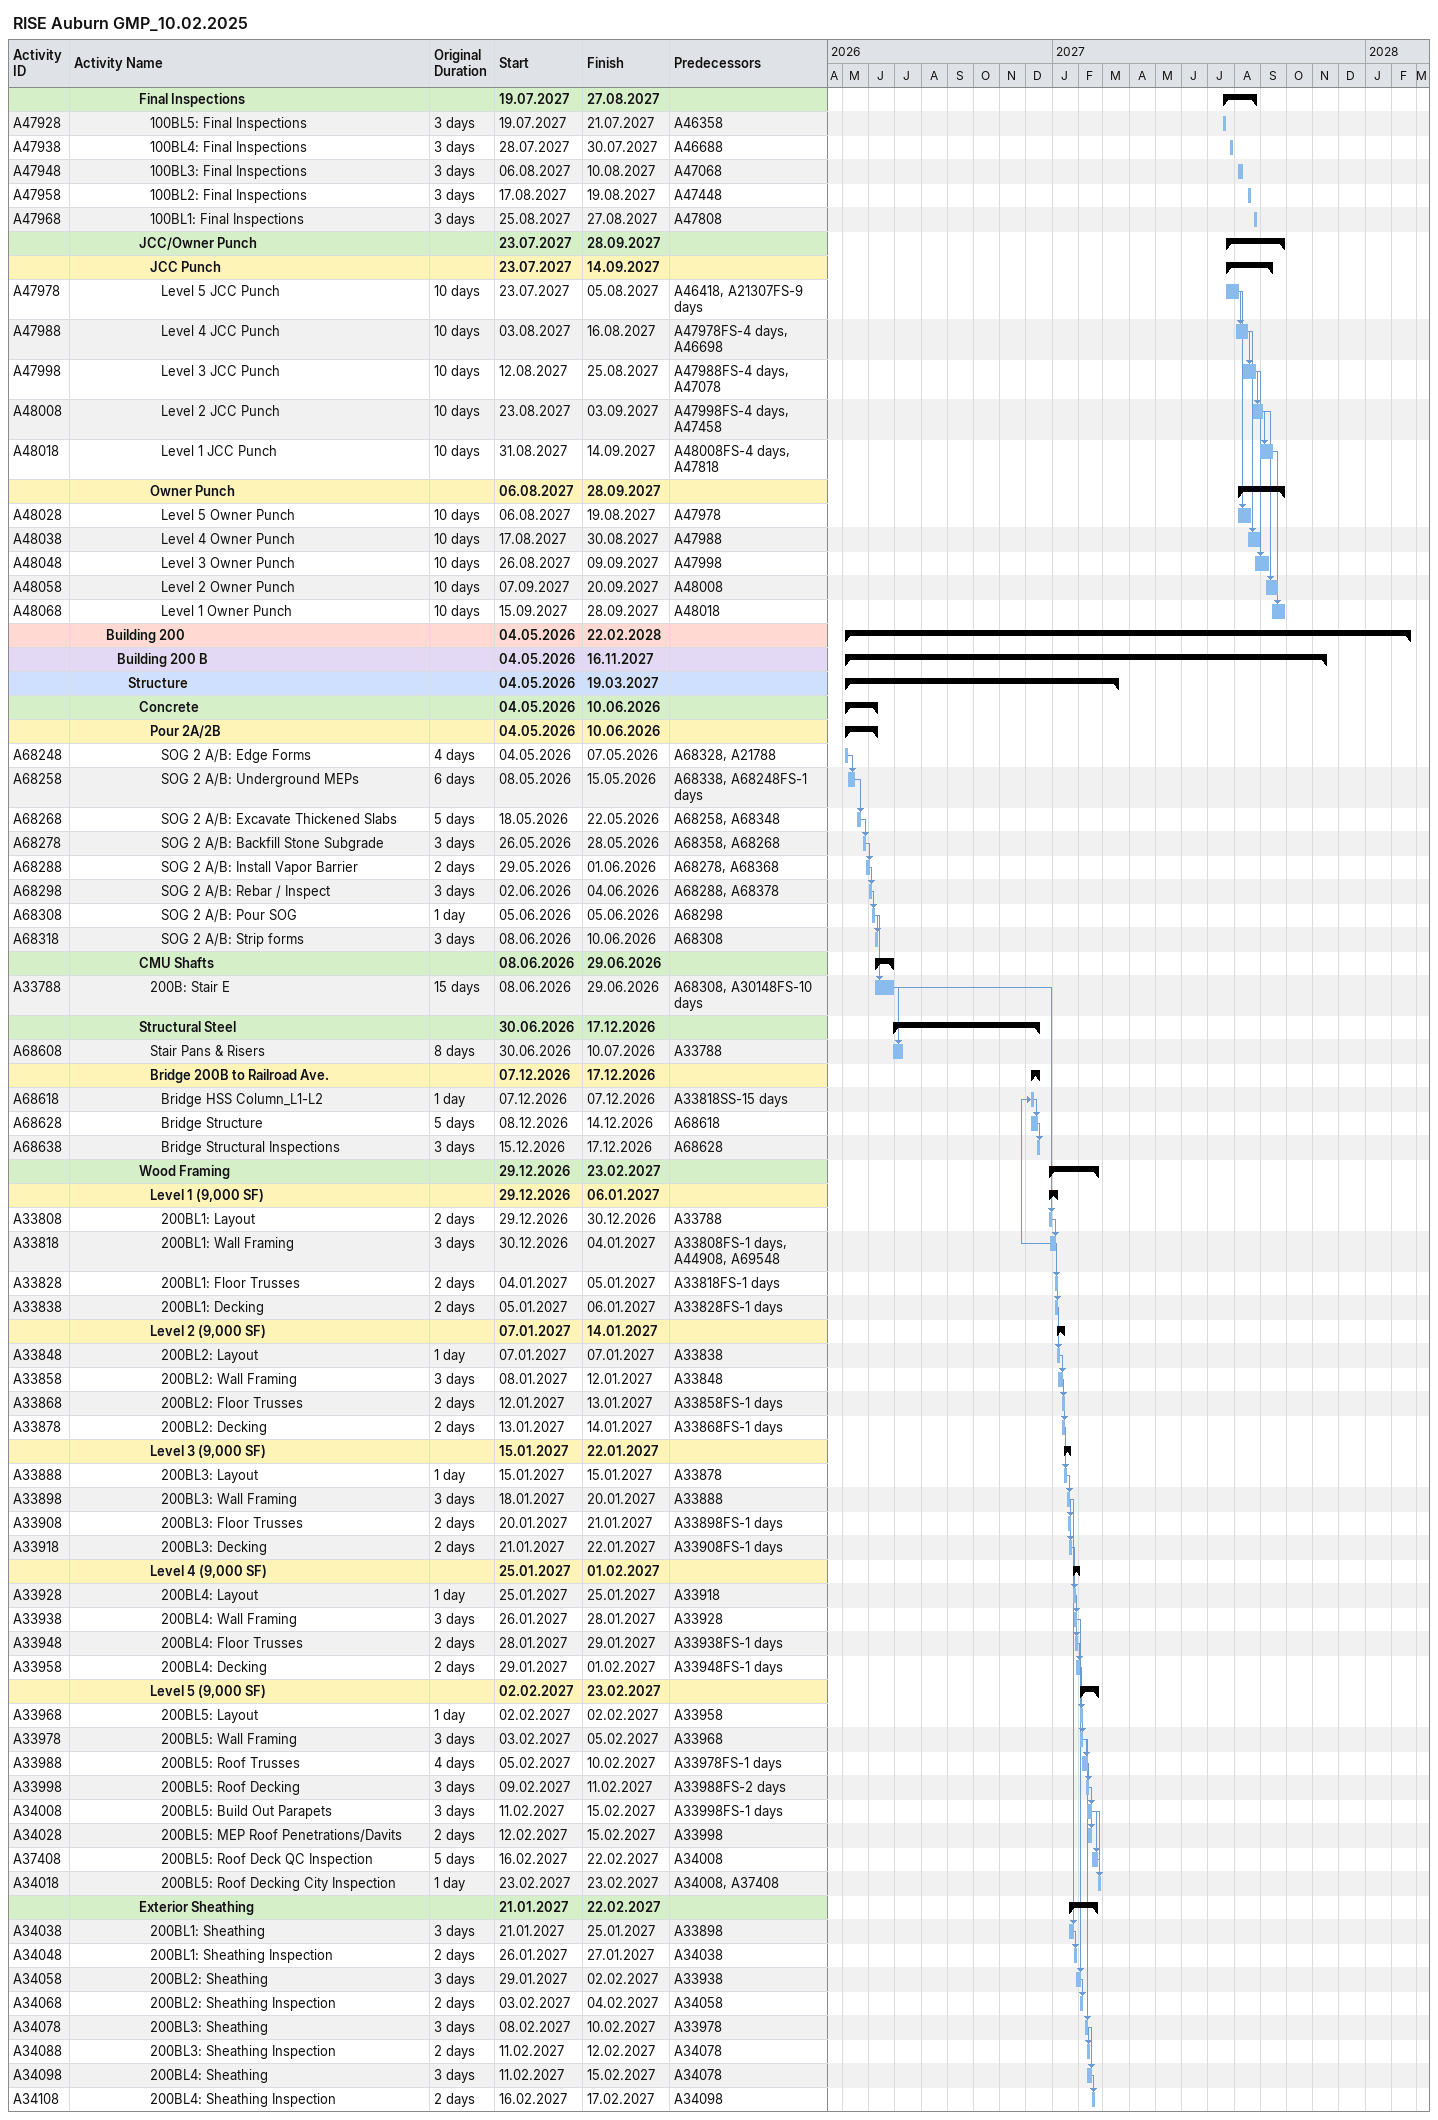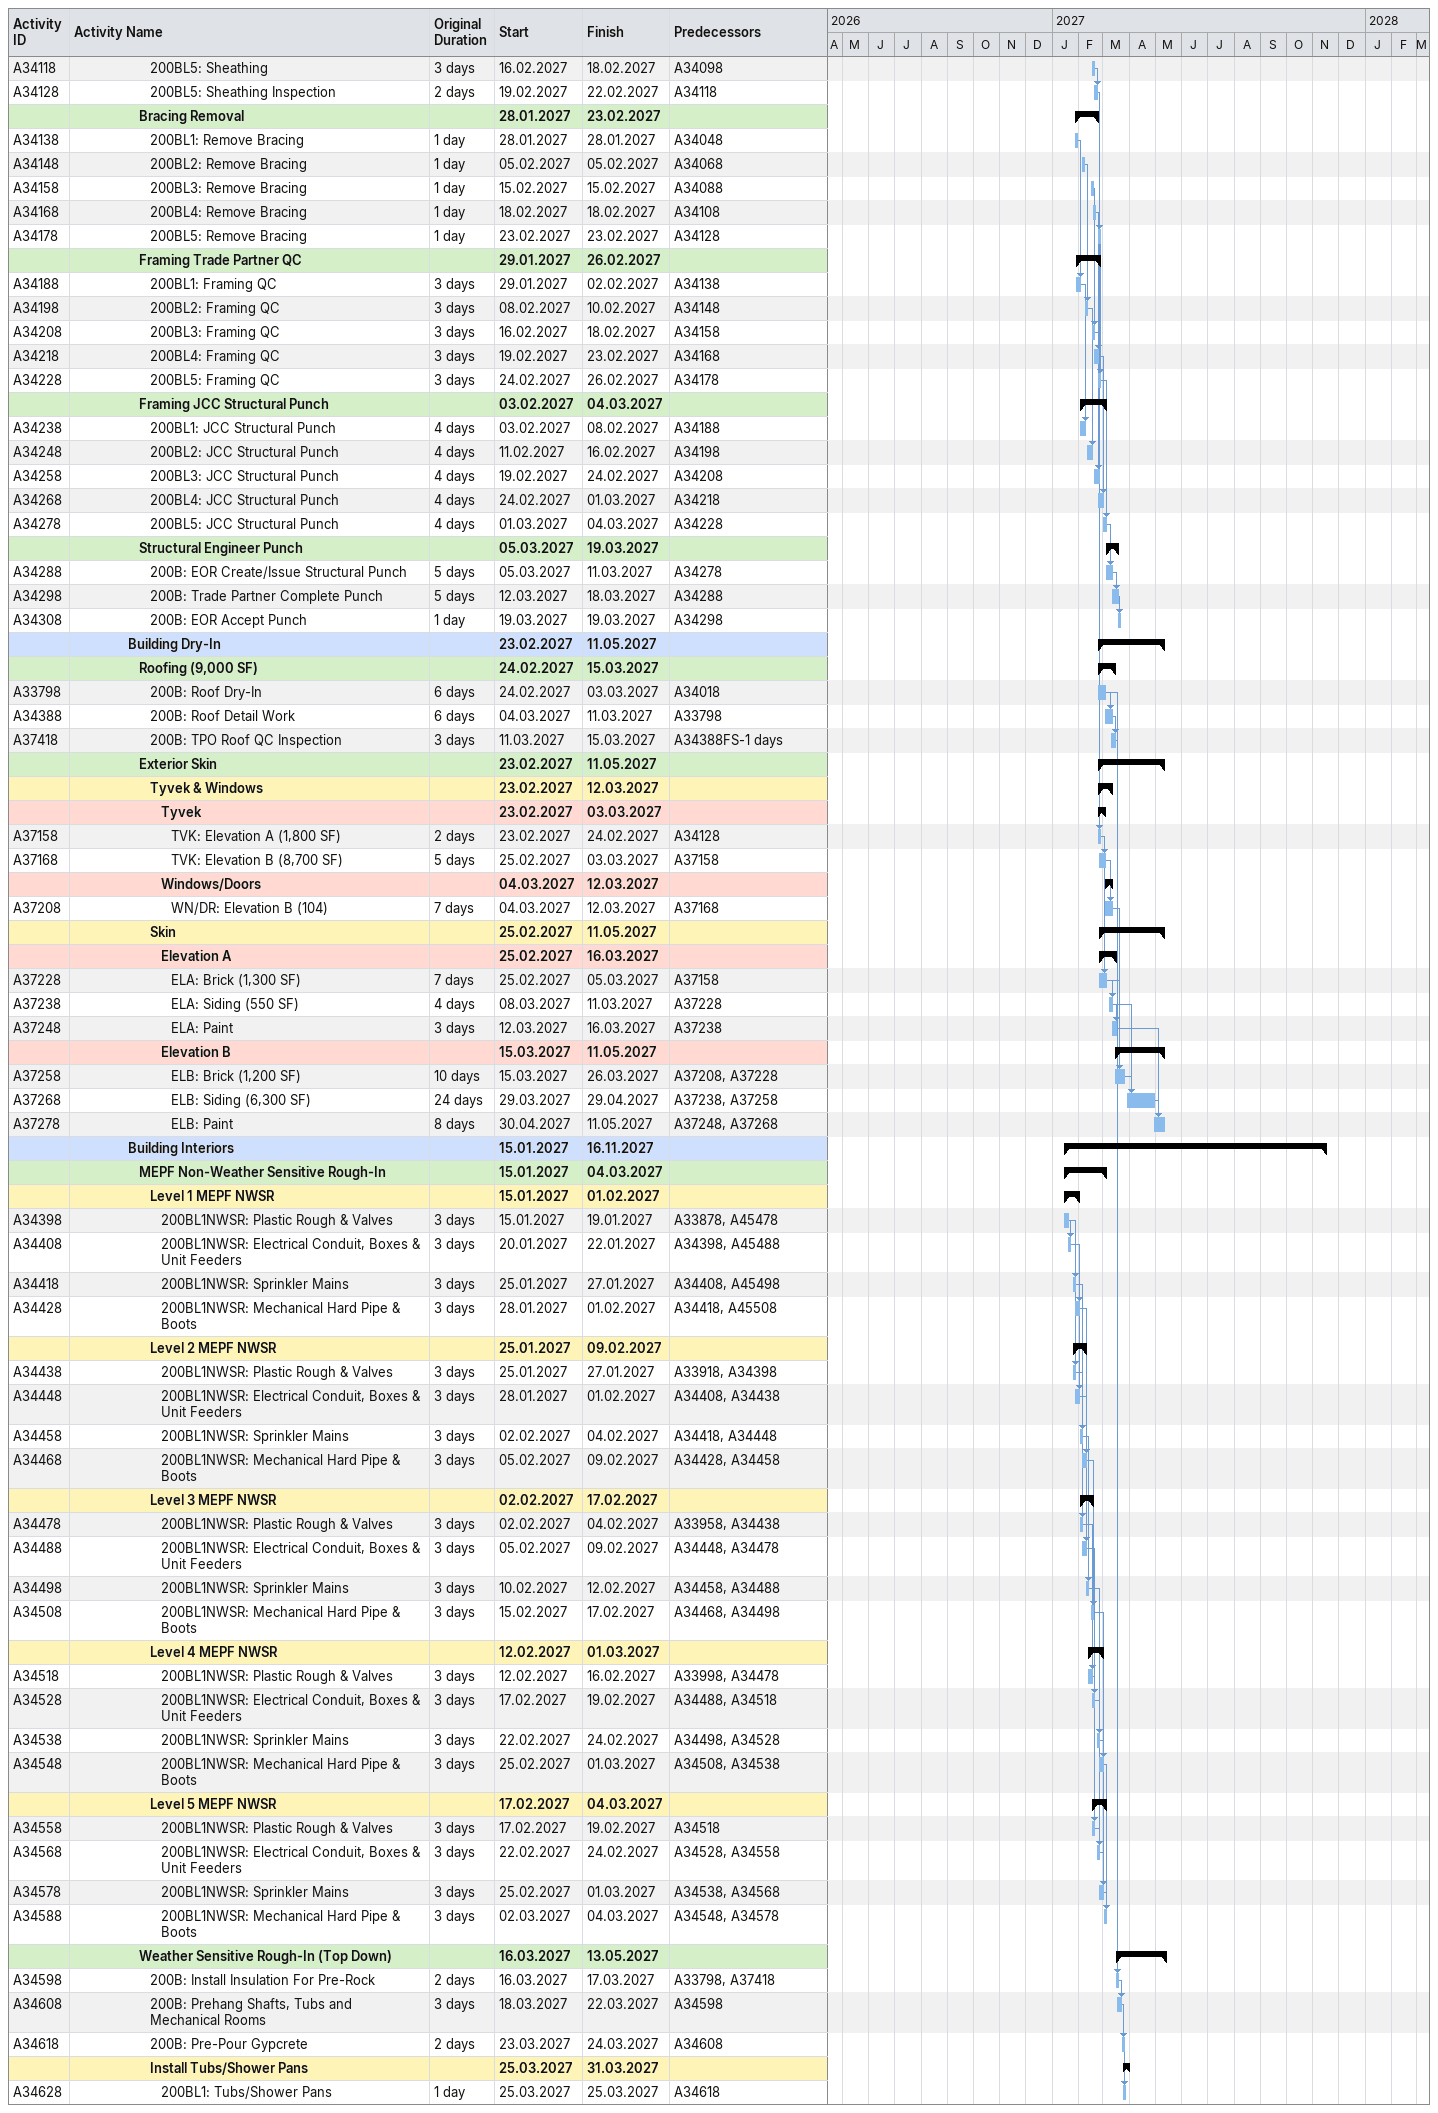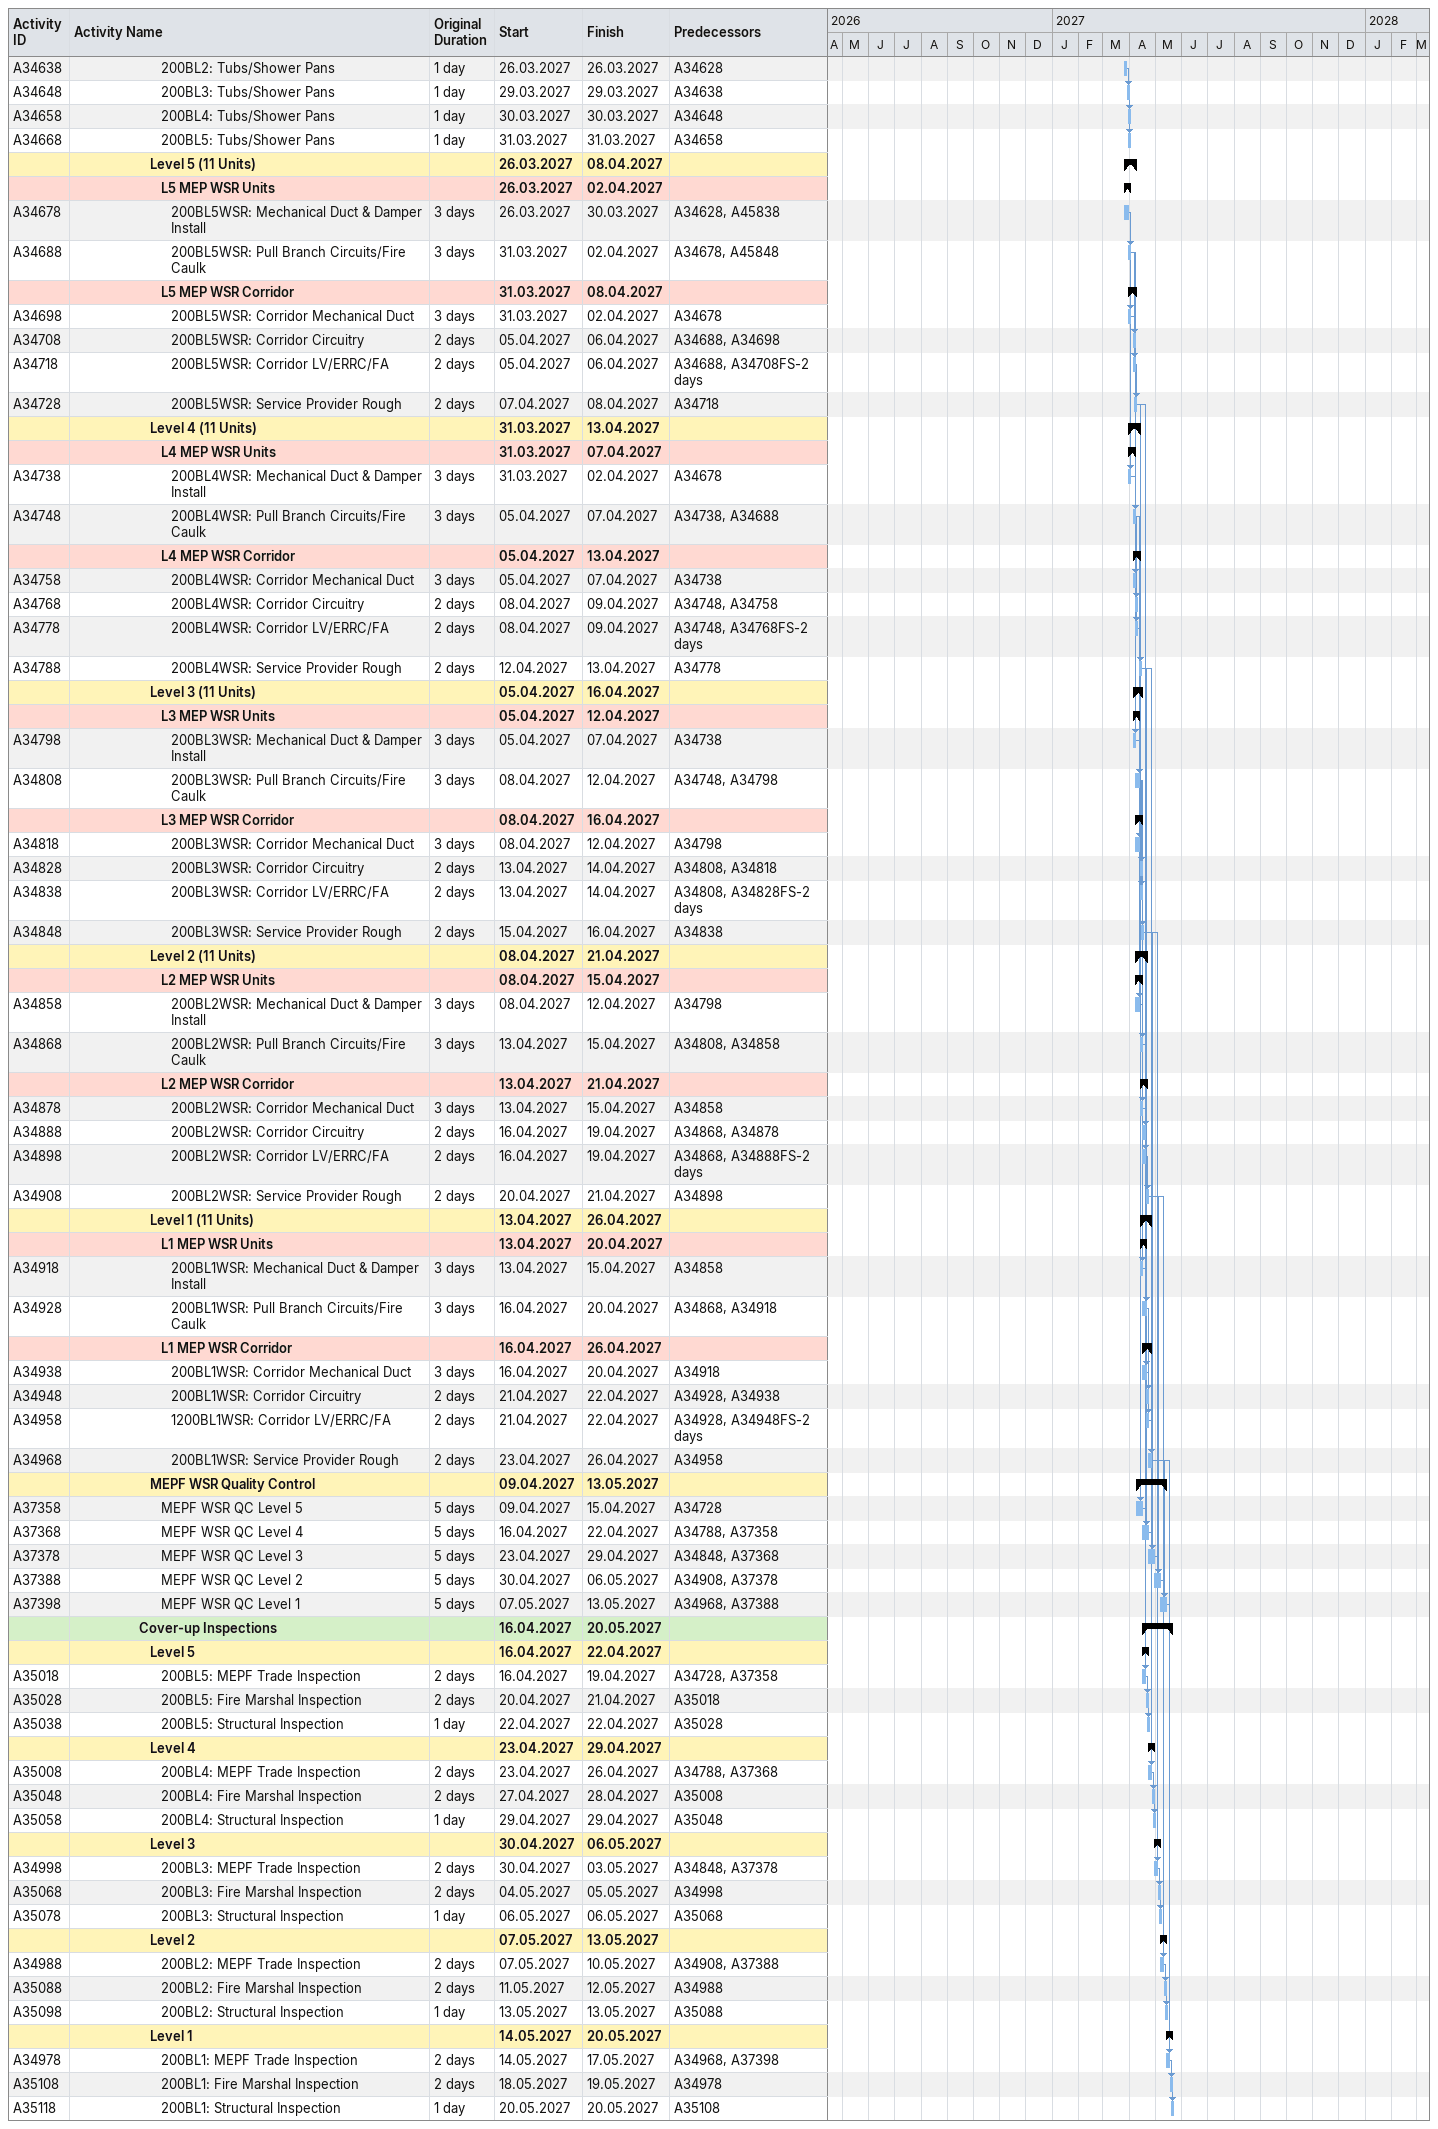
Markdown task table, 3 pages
RISE Auburn GMP_10.02.2025

| ID | Level | Task | Original duration | Start | Finish | Predecessors |
|---|---|---|---|---|---|---|
|  | 7 | **Final Inspections** |  | 2027-07-19 | 2027-08-27 |  |
| A47928 | 8 | 100BL5: Final Inspections | 3d | 2027-07-19 | 2027-07-21 | A46358 |
| A47938 | 8 | 100BL4: Final Inspections | 3d | 2027-07-28 | 2027-07-30 | A46688 |
| A47948 | 8 | 100BL3: Final Inspections | 3d | 2027-08-06 | 2027-08-10 | A47068 |
| A47958 | 8 | 100BL2: Final Inspections | 3d | 2027-08-17 | 2027-08-19 | A47448 |
| A47968 | 8 | 100BL1: Final Inspections | 3d | 2027-08-25 | 2027-08-27 | A47808 |
|  | 7 | **JCC/Owner Punch** |  | 2027-07-23 | 2027-09-28 |  |
|  | 8 | **JCC Punch** |  | 2027-07-23 | 2027-09-14 |  |
| A47978 | 9 | Level 5 JCC Punch | 10d | 2027-07-23 | 2027-08-05 | A46418, A21307FS-9d |
| A47988 | 9 | Level 4 JCC Punch | 10d | 2027-08-03 | 2027-08-16 | A47978FS-4d, A46698 |
| A47998 | 9 | Level 3 JCC Punch | 10d | 2027-08-12 | 2027-08-25 | A47988FS-4d, A47078 |
| A48008 | 9 | Level 2 JCC Punch | 10d | 2027-08-23 | 2027-09-03 | A47998FS-4d, A47458 |
| A48018 | 9 | Level 1 JCC Punch | 10d | 2027-08-31 | 2027-09-14 | A48008FS-4d, A47818 |
|  | 8 | **Owner Punch** |  | 2027-08-06 | 2027-09-28 |  |
| A48028 | 9 | Level 5 Owner Punch | 10d | 2027-08-06 | 2027-08-19 | A47978 |
| A48038 | 9 | Level 4 Owner Punch | 10d | 2027-08-17 | 2027-08-30 | A47988 |
| A48048 | 9 | Level 3 Owner Punch | 10d | 2027-08-26 | 2027-09-09 | A47998 |
| A48058 | 9 | Level 2 Owner Punch | 10d | 2027-09-07 | 2027-09-20 | A48008 |
| A48068 | 9 | Level 1 Owner Punch | 10d | 2027-09-15 | 2027-09-28 | A48018 |
|  | 4 | **Building 200** |  | 2026-05-04 | 2028-02-22 |  |
|  | 5 | **Building 200 B** |  | 2026-05-04 | 2027-11-16 |  |
|  | 6 | **Structure** |  | 2026-05-04 | 2027-03-19 |  |
|  | 7 | **Concrete** |  | 2026-05-04 | 2026-06-10 |  |
|  | 8 | **Pour 2A/2B** |  | 2026-05-04 | 2026-06-10 |  |
| A68248 | 9 | SOG 2 A/B: Edge Forms | 4d | 2026-05-04 | 2026-05-07 | A68328, A21788 |
| A68258 | 9 | SOG 2 A/B: Underground MEPs | 6d | 2026-05-08 | 2026-05-15 | A68338, A68248FS-1d |
| A68268 | 9 | SOG 2 A/B: Excavate Thickened Slabs | 5d | 2026-05-18 | 2026-05-22 | A68258, A68348 |
| A68278 | 9 | SOG 2 A/B: Backfill Stone Subgrade | 3d | 2026-05-26 | 2026-05-28 | A68358, A68268 |
| A68288 | 9 | SOG 2 A/B: Install Vapor Barrier | 2d | 2026-05-29 | 2026-06-01 | A68278, A68368 |
| A68298 | 9 | SOG 2 A/B: Rebar / Inspect | 3d | 2026-06-02 | 2026-06-04 | A68288, A68378 |
| A68308 | 9 | SOG 2 A/B: Pour SOG | 1d | 2026-06-05 | 2026-06-05 | A68298 |
| A68318 | 9 | SOG 2 A/B: Strip forms | 3d | 2026-06-08 | 2026-06-10 | A68308 |
|  | 7 | **CMU Shafts** |  | 2026-06-08 | 2026-06-29 |  |
| A33788 | 8 | 200B: Stair E | 15d | 2026-06-08 | 2026-06-29 | A68308, A30148FS-10d |
|  | 7 | **Structural Steel** |  | 2026-06-30 | 2026-12-17 |  |
| A68608 | 8 | Stair Pans & Risers | 8d | 2026-06-30 | 2026-07-10 | A33788 |
|  | 8 | **Bridge 200B to Railroad Ave.** |  | 2026-12-07 | 2026-12-17 |  |
| A68618 | 9 | Bridge HSS Column_L1-L2 | 1d | 2026-12-07 | 2026-12-07 | A33818SS-15d |
| A68628 | 9 | Bridge Structure | 5d | 2026-12-08 | 2026-12-14 | A68618 |
| A68638 | 9 | Bridge Structural Inspections | 3d | 2026-12-15 | 2026-12-17 | A68628 |
|  | 7 | **Wood Framing** |  | 2026-12-29 | 2027-02-23 |  |
|  | 8 | **Level 1 (9,000 SF)** |  | 2026-12-29 | 2027-01-06 |  |
| A33808 | 9 | 200BL1: Layout | 2d | 2026-12-29 | 2026-12-30 | A33788 |
| A33818 | 9 | 200BL1: Wall Framing | 3d | 2026-12-30 | 2027-01-04 | A33808FS-1d, A44908, A69548 |
| A33828 | 9 | 200BL1: Floor Trusses | 2d | 2027-01-04 | 2027-01-05 | A33818FS-1d |
| A33838 | 9 | 200BL1: Decking | 2d | 2027-01-05 | 2027-01-06 | A33828FS-1d |
|  | 8 | **Level 2 (9,000 SF)** |  | 2027-01-07 | 2027-01-14 |  |
| A33848 | 9 | 200BL2: Layout | 1d | 2027-01-07 | 2027-01-07 | A33838 |
| A33858 | 9 | 200BL2: Wall Framing | 3d | 2027-01-08 | 2027-01-12 | A33848 |
| A33868 | 9 | 200BL2: Floor Trusses | 2d | 2027-01-12 | 2027-01-13 | A33858FS-1d |
| A33878 | 9 | 200BL2: Decking | 2d | 2027-01-13 | 2027-01-14 | A33868FS-1d |
|  | 8 | **Level 3 (9,000 SF)** |  | 2027-01-15 | 2027-01-22 |  |
| A33888 | 9 | 200BL3: Layout | 1d | 2027-01-15 | 2027-01-15 | A33878 |
| A33898 | 9 | 200BL3: Wall Framing | 3d | 2027-01-18 | 2027-01-20 | A33888 |
| A33908 | 9 | 200BL3: Floor Trusses | 2d | 2027-01-20 | 2027-01-21 | A33898FS-1d |
| A33918 | 9 | 200BL3: Decking | 2d | 2027-01-21 | 2027-01-22 | A33908FS-1d |
|  | 8 | **Level 4 (9,000 SF)** |  | 2027-01-25 | 2027-02-01 |  |
| A33928 | 9 | 200BL4: Layout | 1d | 2027-01-25 | 2027-01-25 | A33918 |
| A33938 | 9 | 200BL4: Wall Framing | 3d | 2027-01-26 | 2027-01-28 | A33928 |
| A33948 | 9 | 200BL4: Floor Trusses | 2d | 2027-01-28 | 2027-01-29 | A33938FS-1d |
| A33958 | 9 | 200BL4: Decking | 2d | 2027-01-29 | 2027-02-01 | A33948FS-1d |
|  | 8 | **Level 5 (9,000 SF)** |  | 2027-02-02 | 2027-02-23 |  |
| A33968 | 9 | 200BL5: Layout | 1d | 2027-02-02 | 2027-02-02 | A33958 |
| A33978 | 9 | 200BL5: Wall Framing | 3d | 2027-02-03 | 2027-02-05 | A33968 |
| A33988 | 9 | 200BL5: Roof Trusses | 4d | 2027-02-05 | 2027-02-10 | A33978FS-1d |
| A33998 | 9 | 200BL5: Roof Decking | 3d | 2027-02-09 | 2027-02-11 | A33988FS-2d |
| A34008 | 9 | 200BL5: Build Out Parapets | 3d | 2027-02-11 | 2027-02-15 | A33998FS-1d |
| A34028 | 9 | 200BL5: MEP Roof Penetrations/Davits | 2d | 2027-02-12 | 2027-02-15 | A33998 |
| A37408 | 9 | 200BL5: Roof Deck QC Inspection | 5d | 2027-02-16 | 2027-02-22 | A34008 |
| A34018 | 9 | 200BL5: Roof Decking City Inspection | 1d | 2027-02-23 | 2027-02-23 | A34008, A37408 |
|  | 7 | **Exterior Sheathing** |  | 2027-01-21 | 2027-02-22 |  |
| A34038 | 8 | 200BL1: Sheathing | 3d | 2027-01-21 | 2027-01-25 | A33898 |
| A34048 | 8 | 200BL1: Sheathing Inspection | 2d | 2027-01-26 | 2027-01-27 | A34038 |
| A34058 | 8 | 200BL2: Sheathing | 3d | 2027-01-29 | 2027-02-02 | A33938 |
| A34068 | 8 | 200BL2: Sheathing Inspection | 2d | 2027-02-03 | 2027-02-04 | A34058 |
| A34078 | 8 | 200BL3: Sheathing | 3d | 2027-02-08 | 2027-02-10 | A33978 |
| A34088 | 8 | 200BL3: Sheathing Inspection | 2d | 2027-02-11 | 2027-02-12 | A34078 |
| A34098 | 8 | 200BL4: Sheathing | 3d | 2027-02-11 | 2027-02-15 | A34078 |
| A34108 | 8 | 200BL4: Sheathing Inspection | 2d | 2027-02-16 | 2027-02-17 | A34098 |
| A34118 | 8 | 200BL5: Sheathing | 3d | 2027-02-16 | 2027-02-18 | A34098 |
| A34128 | 8 | 200BL5: Sheathing Inspection | 2d | 2027-02-19 | 2027-02-22 | A34118 |
|  | 7 | **Bracing Removal** |  | 2027-01-28 | 2027-02-23 |  |
| A34138 | 8 | 200BL1: Remove Bracing | 1d | 2027-01-28 | 2027-01-28 | A34048 |
| A34148 | 8 | 200BL2: Remove Bracing | 1d | 2027-02-05 | 2027-02-05 | A34068 |
| A34158 | 8 | 200BL3: Remove Bracing | 1d | 2027-02-15 | 2027-02-15 | A34088 |
| A34168 | 8 | 200BL4: Remove Bracing | 1d | 2027-02-18 | 2027-02-18 | A34108 |
| A34178 | 8 | 200BL5: Remove Bracing | 1d | 2027-02-23 | 2027-02-23 | A34128 |
|  | 7 | **Framing Trade Partner QC** |  | 2027-01-29 | 2027-02-26 |  |
| A34188 | 8 | 200BL1: Framing QC | 3d | 2027-01-29 | 2027-02-02 | A34138 |
| A34198 | 8 | 200BL2: Framing QC | 3d | 2027-02-08 | 2027-02-10 | A34148 |
| A34208 | 8 | 200BL3: Framing QC | 3d | 2027-02-16 | 2027-02-18 | A34158 |
| A34218 | 8 | 200BL4: Framing QC | 3d | 2027-02-19 | 2027-02-23 | A34168 |
| A34228 | 8 | 200BL5: Framing QC | 3d | 2027-02-24 | 2027-02-26 | A34178 |
|  | 7 | **Framing JCC Structural Punch** |  | 2027-02-03 | 2027-03-04 |  |
| A34238 | 8 | 200BL1: JCC Structural Punch | 4d | 2027-02-03 | 2027-02-08 | A34188 |
| A34248 | 8 | 200BL2: JCC Structural Punch | 4d | 2027-02-11 | 2027-02-16 | A34198 |
| A34258 | 8 | 200BL3: JCC Structural Punch | 4d | 2027-02-19 | 2027-02-24 | A34208 |
| A34268 | 8 | 200BL4: JCC Structural Punch | 4d | 2027-02-24 | 2027-03-01 | A34218 |
| A34278 | 8 | 200BL5: JCC Structural Punch | 4d | 2027-03-01 | 2027-03-04 | A34228 |
|  | 7 | **Structural Engineer Punch** |  | 2027-03-05 | 2027-03-19 |  |
| A34288 | 8 | 200B: EOR Create/Issue Structural Punch | 5d | 2027-03-05 | 2027-03-11 | A34278 |
| A34298 | 8 | 200B: Trade Partner Complete Punch | 5d | 2027-03-12 | 2027-03-18 | A34288 |
| A34308 | 8 | 200B: EOR Accept Punch | 1d | 2027-03-19 | 2027-03-19 | A34298 |
|  | 6 | **Building Dry-In** |  | 2027-02-23 | 2027-05-11 |  |
|  | 7 | **Roofing (9,000 SF)** |  | 2027-02-24 | 2027-03-15 |  |
| A33798 | 8 | 200B: Roof Dry-In | 6d | 2027-02-24 | 2027-03-03 | A34018 |
| A34388 | 8 | 200B: Roof Detail Work | 6d | 2027-03-04 | 2027-03-11 | A33798 |
| A37418 | 8 | 200B: TPO Roof QC Inspection | 3d | 2027-03-11 | 2027-03-15 | A34388FS-1d |
|  | 7 | **Exterior Skin** |  | 2027-02-23 | 2027-05-11 |  |
|  | 8 | **Tyvek & Windows** |  | 2027-02-23 | 2027-03-12 |  |
|  | 9 | **Tyvek** |  | 2027-02-23 | 2027-03-03 |  |
| A37158 | 10 | TVK: Elevation A (1,800 SF) | 2d | 2027-02-23 | 2027-02-24 | A34128 |
| A37168 | 10 | TVK: Elevation B (8,700 SF) | 5d | 2027-02-25 | 2027-03-03 | A37158 |
|  | 9 | **Windows/Doors** |  | 2027-03-04 | 2027-03-12 |  |
| A37208 | 10 | WN/DR: Elevation B (104) | 7d | 2027-03-04 | 2027-03-12 | A37168 |
|  | 8 | **Skin** |  | 2027-02-25 | 2027-05-11 |  |
|  | 9 | **Elevation A** |  | 2027-02-25 | 2027-03-16 |  |
| A37228 | 10 | ELA: Brick (1,300 SF) | 7d | 2027-02-25 | 2027-03-05 | A37158 |
| A37238 | 10 | ELA: Siding (550 SF) | 4d | 2027-03-08 | 2027-03-11 | A37228 |
| A37248 | 10 | ELA: Paint | 3d | 2027-03-12 | 2027-03-16 | A37238 |
|  | 9 | **Elevation B** |  | 2027-03-15 | 2027-05-11 |  |
| A37258 | 10 | ELB: Brick (1,200 SF) | 10d | 2027-03-15 | 2027-03-26 | A37208, A37228 |
| A37268 | 10 | ELB: Siding (6,300 SF) | 24d | 2027-03-29 | 2027-04-29 | A37238, A37258 |
| A37278 | 10 | ELB: Paint | 8d | 2027-04-30 | 2027-05-11 | A37248, A37268 |
|  | 6 | **Building Interiors** |  | 2027-01-15 | 2027-11-16 |  |
|  | 7 | **MEPF Non-Weather Sensitive Rough-In** |  | 2027-01-15 | 2027-03-04 |  |
|  | 8 | **Level 1 MEPF NWSR** |  | 2027-01-15 | 2027-02-01 |  |
| A34398 | 9 | 200BL1NWSR: Plastic Rough & Valves | 3d | 2027-01-15 | 2027-01-19 | A33878, A45478 |
| A34408 | 9 | 200BL1NWSR: Electrical Conduit, Boxes & Unit Feeders | 3d | 2027-01-20 | 2027-01-22 | A34398, A45488 |
| A34418 | 9 | 200BL1NWSR: Sprinkler Mains | 3d | 2027-01-25 | 2027-01-27 | A34408, A45498 |
| A34428 | 9 | 200BL1NWSR: Mechanical Hard Pipe & Boots | 3d | 2027-01-28 | 2027-02-01 | A34418, A45508 |
|  | 8 | **Level 2 MEPF NWSR** |  | 2027-01-25 | 2027-02-09 |  |
| A34438 | 9 | 200BL1NWSR: Plastic Rough & Valves | 3d | 2027-01-25 | 2027-01-27 | A33918, A34398 |
| A34448 | 9 | 200BL1NWSR: Electrical Conduit, Boxes & Unit Feeders | 3d | 2027-01-28 | 2027-02-01 | A34408, A34438 |
| A34458 | 9 | 200BL1NWSR: Sprinkler Mains | 3d | 2027-02-02 | 2027-02-04 | A34418, A34448 |
| A34468 | 9 | 200BL1NWSR: Mechanical Hard Pipe & Boots | 3d | 2027-02-05 | 2027-02-09 | A34428, A34458 |
|  | 8 | **Level 3 MEPF NWSR** |  | 2027-02-02 | 2027-02-17 |  |
| A34478 | 9 | 200BL1NWSR: Plastic Rough & Valves | 3d | 2027-02-02 | 2027-02-04 | A33958, A34438 |
| A34488 | 9 | 200BL1NWSR: Electrical Conduit, Boxes & Unit Feeders | 3d | 2027-02-05 | 2027-02-09 | A34448, A34478 |
| A34498 | 9 | 200BL1NWSR: Sprinkler Mains | 3d | 2027-02-10 | 2027-02-12 | A34458, A34488 |
| A34508 | 9 | 200BL1NWSR: Mechanical Hard Pipe & Boots | 3d | 2027-02-15 | 2027-02-17 | A34468, A34498 |
|  | 8 | **Level 4 MEPF NWSR** |  | 2027-02-12 | 2027-03-01 |  |
| A34518 | 9 | 200BL1NWSR: Plastic Rough & Valves | 3d | 2027-02-12 | 2027-02-16 | A33998, A34478 |
| A34528 | 9 | 200BL1NWSR: Electrical Conduit, Boxes & Unit Feeders | 3d | 2027-02-17 | 2027-02-19 | A34488, A34518 |
| A34538 | 9 | 200BL1NWSR: Sprinkler Mains | 3d | 2027-02-22 | 2027-02-24 | A34498, A34528 |
| A34548 | 9 | 200BL1NWSR: Mechanical Hard Pipe & Boots | 3d | 2027-02-25 | 2027-03-01 | A34508, A34538 |
|  | 8 | **Level 5 MEPF NWSR** |  | 2027-02-17 | 2027-03-04 |  |
| A34558 | 9 | 200BL1NWSR: Plastic Rough & Valves | 3d | 2027-02-17 | 2027-02-19 | A34518 |
| A34568 | 9 | 200BL1NWSR: Electrical Conduit, Boxes & Unit Feeders | 3d | 2027-02-22 | 2027-02-24 | A34528, A34558 |
| A34578 | 9 | 200BL1NWSR: Sprinkler Mains | 3d | 2027-02-25 | 2027-03-01 | A34538, A34568 |
| A34588 | 9 | 200BL1NWSR: Mechanical Hard Pipe & Boots | 3d | 2027-03-02 | 2027-03-04 | A34548, A34578 |
|  | 7 | **Weather Sensitive Rough-In (Top Down)** |  | 2027-03-16 | 2027-05-13 |  |
| A34598 | 8 | 200B: Install Insulation For Pre-Rock | 2d | 2027-03-16 | 2027-03-17 | A33798, A37418 |
| A34608 | 8 | 200B: Prehang Shafts, Tubs and Mechanical Rooms | 3d | 2027-03-18 | 2027-03-22 | A34598 |
| A34618 | 8 | 200B: Pre-Pour Gypcrete | 2d | 2027-03-23 | 2027-03-24 | A34608 |
|  | 8 | **Install Tubs/Shower Pans** |  | 2027-03-25 | 2027-03-31 |  |
| A34628 | 9 | 200BL1: Tubs/Shower Pans | 1d | 2027-03-25 | 2027-03-25 | A34618 |
| A34638 | 9 | 200BL2: Tubs/Shower Pans | 1d | 2027-03-26 | 2027-03-26 | A34628 |
| A34648 | 9 | 200BL3: Tubs/Shower Pans | 1d | 2027-03-29 | 2027-03-29 | A34638 |
| A34658 | 9 | 200BL4: Tubs/Shower Pans | 1d | 2027-03-30 | 2027-03-30 | A34648 |
| A34668 | 9 | 200BL5: Tubs/Shower Pans | 1d | 2027-03-31 | 2027-03-31 | A34658 |
|  | 8 | **Level 5 (11 Units)** |  | 2027-03-26 | 2027-04-08 |  |
|  | 9 | **L5 MEP WSR Units** |  | 2027-03-26 | 2027-04-02 |  |
| A34678 | 10 | 200BL5WSR: Mechanical Duct & Damper Install | 3d | 2027-03-26 | 2027-03-30 | A34628, A45838 |
| A34688 | 10 | 200BL5WSR: Pull Branch Circuits/Fire Caulk | 3d | 2027-03-31 | 2027-04-02 | A34678, A45848 |
|  | 9 | **L5 MEP WSR Corridor** |  | 2027-03-31 | 2027-04-08 |  |
| A34698 | 10 | 200BL5WSR: Corridor Mechanical Duct | 3d | 2027-03-31 | 2027-04-02 | A34678 |
| A34708 | 10 | 200BL5WSR: Corridor Circuitry | 2d | 2027-04-05 | 2027-04-06 | A34688, A34698 |
| A34718 | 10 | 200BL5WSR: Corridor LV/ERRC/FA | 2d | 2027-04-05 | 2027-04-06 | A34688, A34708FS-2d |
| A34728 | 10 | 200BL5WSR: Service Provider Rough | 2d | 2027-04-07 | 2027-04-08 | A34718 |
|  | 8 | **Level 4 (11 Units)** |  | 2027-03-31 | 2027-04-13 |  |
|  | 9 | **L4 MEP WSR Units** |  | 2027-03-31 | 2027-04-07 |  |
| A34738 | 10 | 200BL4WSR: Mechanical Duct & Damper Install | 3d | 2027-03-31 | 2027-04-02 | A34678 |
| A34748 | 10 | 200BL4WSR: Pull Branch Circuits/Fire Caulk | 3d | 2027-04-05 | 2027-04-07 | A34738, A34688 |
|  | 9 | **L4 MEP WSR Corridor** |  | 2027-04-05 | 2027-04-13 |  |
| A34758 | 10 | 200BL4WSR: Corridor Mechanical Duct | 3d | 2027-04-05 | 2027-04-07 | A34738 |
| A34768 | 10 | 200BL4WSR: Corridor Circuitry | 2d | 2027-04-08 | 2027-04-09 | A34748, A34758 |
| A34778 | 10 | 200BL4WSR: Corridor LV/ERRC/FA | 2d | 2027-04-08 | 2027-04-09 | A34748, A34768FS-2d |
| A34788 | 10 | 200BL4WSR: Service Provider Rough | 2d | 2027-04-12 | 2027-04-13 | A34778 |
|  | 8 | **Level 3 (11 Units)** |  | 2027-04-05 | 2027-04-16 |  |
|  | 9 | **L3 MEP WSR Units** |  | 2027-04-05 | 2027-04-12 |  |
| A34798 | 10 | 200BL3WSR: Mechanical Duct & Damper Install | 3d | 2027-04-05 | 2027-04-07 | A34738 |
| A34808 | 10 | 200BL3WSR: Pull Branch Circuits/Fire Caulk | 3d | 2027-04-08 | 2027-04-12 | A34748, A34798 |
|  | 9 | **L3 MEP WSR Corridor** |  | 2027-04-08 | 2027-04-16 |  |
| A34818 | 10 | 200BL3WSR: Corridor Mechanical Duct | 3d | 2027-04-08 | 2027-04-12 | A34798 |
| A34828 | 10 | 200BL3WSR: Corridor Circuitry | 2d | 2027-04-13 | 2027-04-14 | A34808, A34818 |
| A34838 | 10 | 200BL3WSR: Corridor LV/ERRC/FA | 2d | 2027-04-13 | 2027-04-14 | A34808, A34828FS-2d |
| A34848 | 10 | 200BL3WSR: Service Provider Rough | 2d | 2027-04-15 | 2027-04-16 | A34838 |
|  | 8 | **Level 2 (11 Units)** |  | 2027-04-08 | 2027-04-21 |  |
|  | 9 | **L2 MEP WSR Units** |  | 2027-04-08 | 2027-04-15 |  |
| A34858 | 10 | 200BL2WSR: Mechanical Duct & Damper Install | 3d | 2027-04-08 | 2027-04-12 | A34798 |
| A34868 | 10 | 200BL2WSR: Pull Branch Circuits/Fire Caulk | 3d | 2027-04-13 | 2027-04-15 | A34808, A34858 |
|  | 9 | **L2 MEP WSR Corridor** |  | 2027-04-13 | 2027-04-21 |  |
| A34878 | 10 | 200BL2WSR: Corridor Mechanical Duct | 3d | 2027-04-13 | 2027-04-15 | A34858 |
| A34888 | 10 | 200BL2WSR: Corridor Circuitry | 2d | 2027-04-16 | 2027-04-19 | A34868, A34878 |
| A34898 | 10 | 200BL2WSR: Corridor LV/ERRC/FA | 2d | 2027-04-16 | 2027-04-19 | A34868, A34888FS-2d |
| A34908 | 10 | 200BL2WSR: Service Provider Rough | 2d | 2027-04-20 | 2027-04-21 | A34898 |
|  | 8 | **Level 1 (11 Units)** |  | 2027-04-13 | 2027-04-26 |  |
|  | 9 | **L1 MEP WSR Units** |  | 2027-04-13 | 2027-04-20 |  |
| A34918 | 10 | 200BL1WSR: Mechanical Duct & Damper Install | 3d | 2027-04-13 | 2027-04-15 | A34858 |
| A34928 | 10 | 200BL1WSR: Pull Branch Circuits/Fire Caulk | 3d | 2027-04-16 | 2027-04-20 | A34868, A34918 |
|  | 9 | **L1 MEP WSR Corridor** |  | 2027-04-16 | 2027-04-26 |  |
| A34938 | 10 | 200BL1WSR: Corridor Mechanical Duct | 3d | 2027-04-16 | 2027-04-20 | A34918 |
| A34948 | 10 | 200BL1WSR: Corridor Circuitry | 2d | 2027-04-21 | 2027-04-22 | A34928, A34938 |
| A34958 | 10 | 1200BL1WSR: Corridor LV/ERRC/FA | 2d | 2027-04-21 | 2027-04-22 | A34928, A34948FS-2d |
| A34968 | 10 | 200BL1WSR: Service Provider Rough | 2d | 2027-04-23 | 2027-04-26 | A34958 |
|  | 8 | **MEPF WSR Quality Control** |  | 2027-04-09 | 2027-05-13 |  |
| A37358 | 9 | MEPF WSR QC Level 5 | 5d | 2027-04-09 | 2027-04-15 | A34728 |
| A37368 | 9 | MEPF WSR QC Level 4 | 5d | 2027-04-16 | 2027-04-22 | A34788, A37358 |
| A37378 | 9 | MEPF WSR QC Level 3 | 5d | 2027-04-23 | 2027-04-29 | A34848, A37368 |
| A37388 | 9 | MEPF WSR QC Level 2 | 5d | 2027-04-30 | 2027-05-06 | A34908, A37378 |
| A37398 | 9 | MEPF WSR QC Level 1 | 5d | 2027-05-07 | 2027-05-13 | A34968, A37388 |
|  | 7 | **Cover-up Inspections** |  | 2027-04-16 | 2027-05-20 |  |
|  | 8 | **Level 5** |  | 2027-04-16 | 2027-04-22 |  |
| A35018 | 9 | 200BL5: MEPF Trade Inspection | 2d | 2027-04-16 | 2027-04-19 | A34728, A37358 |
| A35028 | 9 | 200BL5: Fire Marshal Inspection | 2d | 2027-04-20 | 2027-04-21 | A35018 |
| A35038 | 9 | 200BL5: Structural Inspection | 1d | 2027-04-22 | 2027-04-22 | A35028 |
|  | 8 | **Level 4** |  | 2027-04-23 | 2027-04-29 |  |
| A35008 | 9 | 200BL4: MEPF Trade Inspection | 2d | 2027-04-23 | 2027-04-26 | A34788, A37368 |
| A35048 | 9 | 200BL4: Fire Marshal Inspection | 2d | 2027-04-27 | 2027-04-28 | A35008 |
| A35058 | 9 | 200BL4: Structural Inspection | 1d | 2027-04-29 | 2027-04-29 | A35048 |
|  | 8 | **Level 3** |  | 2027-04-30 | 2027-05-06 |  |
| A34998 | 9 | 200BL3: MEPF Trade Inspection | 2d | 2027-04-30 | 2027-05-03 | A34848, A37378 |
| A35068 | 9 | 200BL3: Fire Marshal Inspection | 2d | 2027-05-04 | 2027-05-05 | A34998 |
| A35078 | 9 | 200BL3: Structural Inspection | 1d | 2027-05-06 | 2027-05-06 | A35068 |
|  | 8 | **Level 2** |  | 2027-05-07 | 2027-05-13 |  |
| A34988 | 9 | 200BL2: MEPF Trade Inspection | 2d | 2027-05-07 | 2027-05-10 | A34908, A37388 |
| A35088 | 9 | 200BL2: Fire Marshal Inspection | 2d | 2027-05-11 | 2027-05-12 | A34988 |
| A35098 | 9 | 200BL2: Structural Inspection | 1d | 2027-05-13 | 2027-05-13 | A35088 |
|  | 8 | **Level 1** |  | 2027-05-14 | 2027-05-20 |  |
| A34978 | 9 | 200BL1: MEPF Trade Inspection | 2d | 2027-05-14 | 2027-05-17 | A34968, A37398 |
| A35108 | 9 | 200BL1: Fire Marshal Inspection | 2d | 2027-05-18 | 2027-05-19 | A34978 |
| A35118 | 9 | 200BL1: Structural Inspection | 1d | 2027-05-20 | 2027-05-20 | A35108 |
